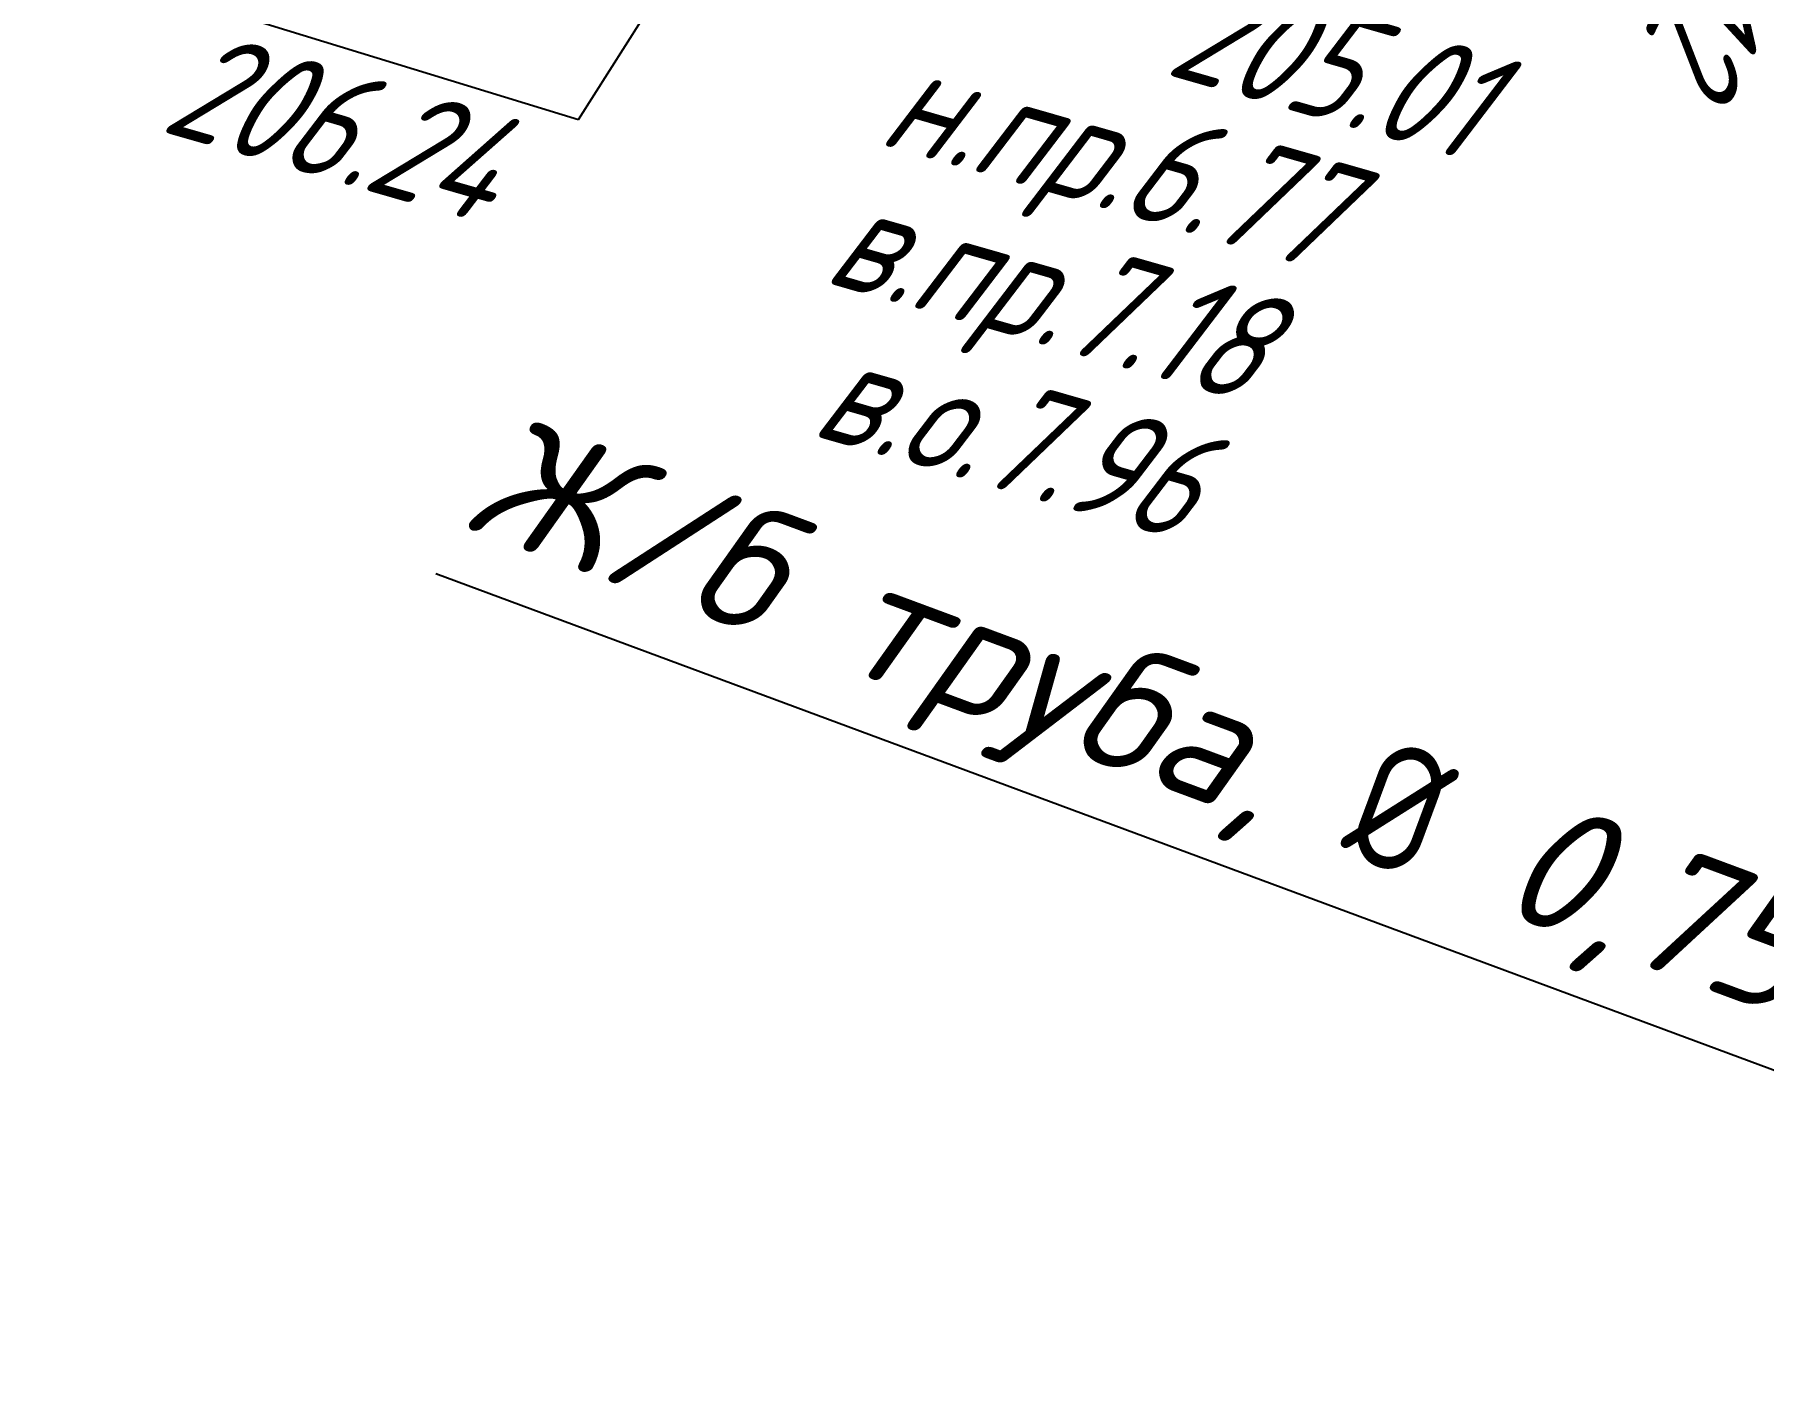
# Model space of a CAD drawing. Header units: millimetres. Extents: x -698 to 8131, y -704 to 4503.
# Drawn here: x 5450.6 to 5505.9, y 3290 to 3333.3 of the extents above; entities that cross this region are included whole.
import ezdxf
from ezdxf import colors
from ezdxf.entities.mleader import LeaderData, LeaderLine
from ezdxf.math import Vec2, Vec3

# ---------------------------------------------------------------- set-up
doc = ezdxf.new("R2010")
doc.units = ezdxf.units.MM
doc.linetypes.add('CONTI', pattern=[0])
for name, color, linetype in [('NAD_MDEFAULT', 7, 'CONTI'), ('PI_OTDEFAULT', 172, 'CONTI'), ('SIT_LDEFAULT', 7, 'CONTI'), ('Выноски', 250, 'Continuous')]:
    doc.layers.add(name, color=color, linetype=linetype)
doc.styles.add('eskd', font='isocpeui.ttf', dxfattribs={"width": 1.2})
doc.styles.add('ГОСТ', font='isocpeui.ttf', dxfattribs={"height": 4})

msp = doc.modelspace()

# ---------------------------------------------------------------- linework, layer by layer
at = {"layer": 'SIT_LDEFAULT', "color": 7}
for p, q in [((5468.026308611026, 3330.54651991665), (5490.749031611069, 3366.439675917063)), ((5450.638572611022, 3335.875985916849), (5468.026308611026, 3330.54651991665))]:
    msp.add_line(p, q, dxfattribs=at)

# ---------------------------------------------------------------- texts
at = {"layer": 'NAD_MDEFAULT', "color": 7, "style": 'eskd', "oblique": 10, "width": 0.8}
for s, p in [('н.пр.6.77', (5477.529574611041, 3329.791221916821)), ('в.пр.7.18', (5475.77726461103, 3325.377442917)), ('в.о.7.96', (5475.374652611024, 3320.48480091631))]:
    msp.add_text(s, height=3.5, rotation=344, dxfattribs=at).set_placement(p)
at = {"layer": 'PI_OTDEFAULT', "color": 172, "style": 'eskd', "oblique": 10, "width": 0.8}
for s, rotation, p in [('204.12', 244, (5506.439031611071, 3342.289673917141)), ('205.01', 344, (5486.706332611027, 3332.013390916545)), ('206.24', 344, (5454.590332611047, 3330.190969917137))]:
    msp.add_text(s, height=3.5, rotation=rotation, dxfattribs=at).set_placement(p)

# ---------------------------------------------------------------- leaders
at = {"layer": 'Выноски', "linetype": 'Continuous'}
ml = msp.add_multileader_mtext('Standard', dxfattribs=at)
ml.set_content('Ж/б труба, {\\Fgost|c204;%%C} 0,75м, L-14,2 м', color=256, style='ГОСТ')
ml.set_leader_properties()
ml.build(insert=Vec2(0, 0))
ml.multileader.update_dxf_attribs({"text_left_attachment_type": 5, "text_right_attachment_type": 5, "dogleg_length": 0, "arrow_head_size": 0.18})
ctx = ml.context
ctx.base_point, ctx.arrow_head_size, ctx.landing_gap_size, ctx.plane_origin, ctx.plane_x_axis, ctx.plane_y_axis = Vec3(5438.192141564838, 3325.413985007199), 0.18, 0, Vec3(5538.610760098198, 3232.586443994339), Vec3(0.9374561572134397, -0.348103365830626), Vec3(0.348103365830626, 0.9374561572134397)
ctx.left_attachment, ctx.right_attachment, ctx.text_align_type = 5, 5, 2
notes = []
notes.append((ctx, [(0, (1, 1, 0), (5532.353034802383, 3290.449444411468), (-0.9374561572134397, 0.348103365830626), 0, [(0, [(5562.940180077063, 3337.521075904514)], 0, [])])]))
ctx.mtext.insert, ctx.mtext.text_direction, ctx.mtext.rotation, ctx.mtext.alignment, ctx.mtext.flow_direction = Vec3(5534.33366581884, 3295.783362218324), Vec3(0.9374561572134397, -0.348103365830626), 5.927638136513353, 3, 5
for ctx, leaders in notes:
    for number, flags, end, landing, length, lines in leaders:
        leader = LeaderData()
        leader.index, (leader.has_last_leader_line, leader.has_dogleg_vector, leader.attachment_direction) = number, flags
        leader.last_leader_point, leader.dogleg_vector, leader.dogleg_length = Vec3(end), Vec3(landing), length
        for number, points, colour, breaks in lines:
            line = LeaderLine()
            line.index, line.vertices, line.color, line.breaks = number, Vec3.list(points), colors.encode_raw_color(colour), breaks
            leader.lines.append(line)
        ctx.leaders.append(leader)

doc.saveas('drawing.dxf')
